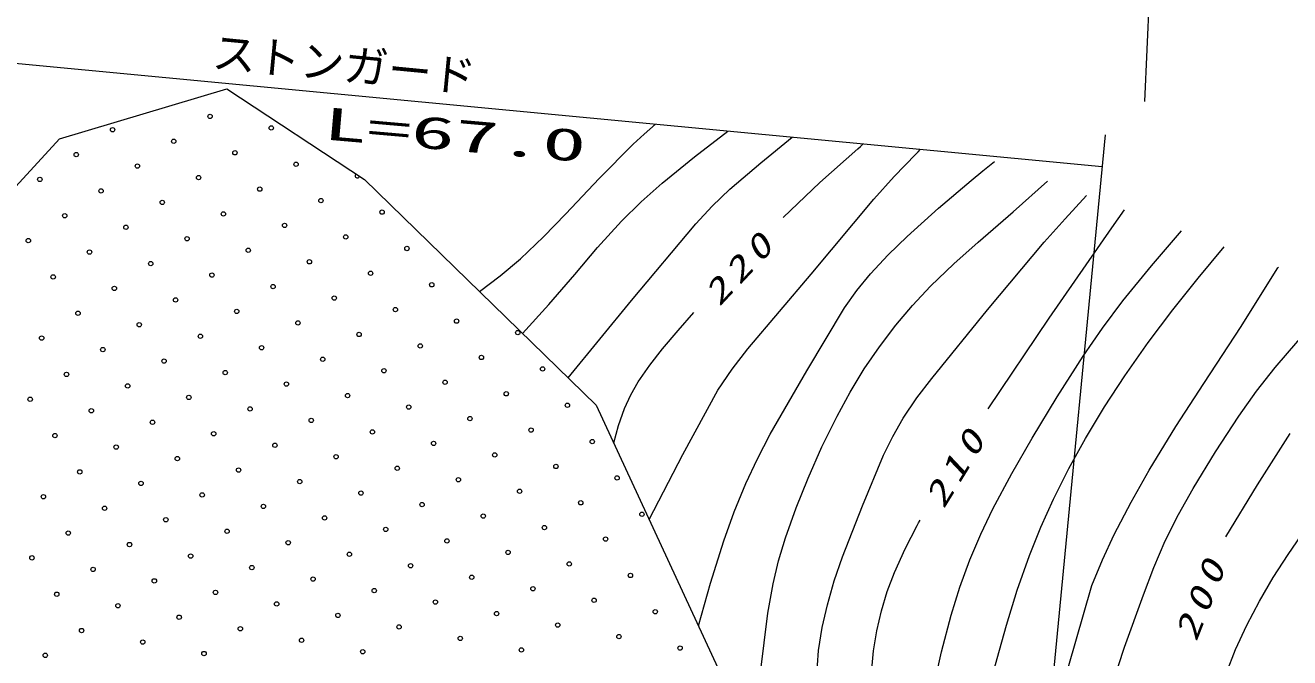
# Model space of a CAD drawing. Units: millimetres, scale not verified. Extents: x -625 to 704666, y -625 to 360237.
# Drawn here: x 375652 to 433097, y 294731 to 323477 of the extents above; entities that cross this region are included whole.
import ezdxf
from ezdxf.enums import TextEntityAlignment as Align

# ---------------------------------------------------------------- set-up
doc = ezdxf.new("R2010")
doc.units = ezdxf.units.MM
doc.header["$LTSCALE"] = 1000
doc.layers.add('S-BGD', color=7, linetype='Continuous', lineweight=13)
doc.layers.add('S-BGD-HTXT', color=6, linetype='Continuous', lineweight=13)
doc.styles.add('ＭＳ ゴシック', font='')
doc.styles.get('ＭＳ ゴシック').set_extended_font_data('MS Gothic')

msp = doc.modelspace()

# ---------------------------------------------------------------- linework, layer by layer
at = {"layer": 'S-BGD'}
for p, q in [((377200, 318321), (384801, 320592)), ((384801, 320592), (391058, 316465)), ((370901, 311425), (377200, 318321)), ((391058, 316465), (401592, 306203)), ((401592, 306203), (410117, 287796))]:
    msp.add_line(p, q, dxfattribs=at)
for points in [[(396284, 311374), (397230, 312094), (398145, 312866), (399196, 313863), (400214, 314912), (401722, 316518), (403268, 318077), (403764, 318535), (404277, 318984)], [(398236, 309472), (399443, 310786), (400613, 312150), (401648, 313381), (402734, 314577), (403635, 315455), (404586, 316297), (406061, 317499), (407568, 318671)], [(400316, 307446), (403189, 310963), (406116, 314453), (406865, 315256), (407663, 316023), (409068, 317221), (410500, 318392)], [(403999, 301006), (405528, 303967), (407109, 306897), (407764, 307850), (408476, 308778), (411363, 312157), (414197, 315568), (415126, 316611), (416107, 317620), (416213, 317726), (416327, 317839)], [(410084, 314740), (411756, 316324), (413473, 317868), (413593, 317974), (413721, 318086)], [(406232, 296183), (406780, 298124), (407386, 300048), (407856, 301356), (408384, 302650), (408913, 303778), (409500, 304887), (411158, 307773), (412870, 310631), (413435, 311415), (414053, 312172), (414861, 313047), (415714, 313883), (417147, 315171), (418623, 316417), (419156, 316854), (419691, 317288)], [(408638, 290988), (408955, 293189), (409215, 295414), (409389, 296762), (409623, 298096), (409874, 299141), (410187, 300183), (410672, 301540), (411218, 302890), (411846, 304311), (412530, 305713), (413123, 306800), (413768, 307858), (414458, 308867), (415198, 309841), (415959, 310745), (416771, 311615), (417838, 312637), (418946, 313615), (420529, 314993), (422093, 316394)], [(410588, 287093), (410885, 287743), (411125, 288412), (411282, 289057), (411382, 289729), (411503, 292399), (411685, 295058), (411859, 296105), (412092, 297141), (412407, 298233), (412781, 299318), (413682, 301635), (414640, 303931), (415063, 304789), (415542, 305625), (416163, 306539), (416841, 307428), (419371, 310542), (421946, 313617), (422899, 314680), (423866, 315734)], [(419393, 306038), (422176, 310160), (425014, 314272), (425300, 314683), (425586, 315094)], [(414216, 281675), (414701, 282931), (415130, 284214), (415440, 285369), (415694, 286550), (416264, 289939), (416893, 293309), (417276, 294996), (417717, 296668), (418113, 297936), (418566, 299184), (419059, 300351), (419608, 301494), (420471, 303107), (421394, 304703), (422528, 306590), (423712, 308441), (424592, 309711), (425521, 310946), (426825, 312550), (428182, 314127)], [(419407, 293285), (420223, 296208), (420717, 297802), (421268, 299375), (421787, 300663), (422366, 301938), (423063, 303324), (423818, 304691), (424686, 306132), (425603, 307539), (426666, 309051), (427782, 310536), (428934, 311983), (430114, 313407)], [(418376, 274435), (418960, 275897), (419495, 277396), (419851, 278564), (420151, 279756), (420428, 281186), (420647, 282639), (420977, 285099), (421368, 287558), (421667, 289046), (422025, 290521), (423034, 294278), (424101, 298018), (424585, 299183), (425125, 300324), (425896, 301806), (426719, 303257), (427930, 305234), (429198, 307188), (430892, 309782), (432533, 312402), (432559, 312445), (432585, 312487)], [(402384, 304492), (402599, 305283), (402873, 306058), (403158, 306676), (403502, 307276), (404022, 308033), (404601, 308769), (405309, 309601), (406023, 310420)], [(419398, 272494), (419936, 273366), (420426, 274276), (420836, 275195), (421192, 276139), (421645, 277572), (422044, 279032), (422445, 280725), (422789, 282439), (423407, 286225), (424087, 290012), (424412, 291413), (424797, 292808), (425593, 295205), (426448, 297585), (426918, 298826), (427444, 300044), (428048, 301248), (428706, 302427), (429720, 304083), (430790, 305715), (431588, 306839), (432433, 307926), (433932, 309667)], [(430200, 300222), (431629, 302582), (433117, 304921)], [(430178, 293923), (430220, 294047), (430640, 295103), (431151, 296211), (431721, 297303), (432344, 298376), (433023, 299424), (434469, 301524)], [(412274, 284575), (412675, 285263), (413021, 285976), (413286, 286681), (413495, 287407), (413684, 288310), (413814, 289231), (413939, 290782), (414004, 292331), (414069, 293695), (414192, 295042), (414340, 295959), (414546, 296867), (414815, 297741), (415146, 298611), (415630, 299685), (416175, 300748), (416238, 300864), (416301, 300979)]]:
    msp.add_lwpolyline(points, dxfattribs=at)
for centre in [(384047, 319333), (379616, 318727), (386827, 318809), (382396, 318204), (377965, 317599), (385175, 317681), (380744, 317076), (387955, 317158), (376313, 316471), (383524, 316553), (379093, 315948), (386304, 316030), (381873, 315425), (389083, 315507), (377442, 314819), (384652, 314902), (391863, 314984), (380221, 314296), (387432, 314379), (375790, 313691), (383001, 313773), (390212, 313855), (378570, 313168), (385781, 313250), (392991, 313332), (381350, 312645), (388560, 312727), (376919, 312040), (384129, 312122), (391340, 312204), (379698, 311517), (386909, 311599), (394120, 311681), (382478, 310994), (389689, 311076), (378047, 310388), (385258, 310471), (392468, 310553), (380827, 309865), (388037, 309948), (395248, 310030), (376396, 309260), (383606, 309342), (390817, 309424), (398028, 309507), (379175, 308737), (386386, 308819), (393597, 308901), (381955, 308214), (389166, 308296), (396376, 308378), (399156, 307855), (377524, 307609), (384735, 307691), (391945, 307773), (394725, 307250), (380304, 307086), (387514, 307168), (397504, 306727), (375873, 306480), (383083, 306563), (390294, 306645), (393073, 306122), (400284, 306204), (378652, 305957), (385863, 306040), (388642, 305517), (395853, 305599), (381432, 305434), (391422, 304993), (398633, 305076), (377001, 304829), (384211, 304911), (386991, 304388), (394202, 304470), (401412, 304553), (379781, 304306), (389771, 303865), (396981, 303947), (382560, 303783), (385340, 303260), (392550, 303342), (399761, 303424), (378129, 303178), (380909, 302655), (388119, 302737), (395330, 302819), (402541, 302901), (383688, 302132), (390899, 302214), (398110, 302296), (376478, 302049), (379257, 301526), (386468, 301609), (393679, 301691), (400889, 301773), (382037, 301003), (389248, 301086), (396458, 301168), (403669, 301250), (377606, 300398), (384817, 300480), (392027, 300562), (399238, 300645), (380386, 299875), (387596, 299957), (394807, 300039), (402018, 300122), (375955, 299270), (383165, 299352), (390376, 299434), (397587, 299516), (378734, 298747), (385945, 298829), (393156, 298911), (400366, 298993), (381514, 298224), (388725, 298306), (395935, 298388), (403146, 298470), (377083, 297618), (384294, 297701), (391504, 297783), (398715, 297865), (379863, 297095), (387073, 297178), (394284, 297260), (401495, 297342), (382642, 296572), (389853, 296655), (397064, 296737), (404274, 296819), (378211, 295967), (385422, 296049), (392633, 296131), (399843, 296214), (380991, 295444), (388202, 295526), (395412, 295608), (402623, 295691), (405403, 295168), (376560, 294839), (383771, 294921), (390981, 295003), (398192, 295085)]:
    msp.add_circle(centre, 99.5, dxfattribs=at)
msp.add_arc((390735, 316635), 99.5, 125.23695, 347.95116, dxfattribs=at)
at = {"layer": 'S-BGD-HTXT'}
for p, q in [((426772, 326131), (426506, 320012)), ((359427, 323244), (424573, 317055)), ((424711, 318490), (420033, 269913))]:
    msp.add_line(p, q, dxfattribs=at)

# ---------------------------------------------------------------- texts
at = {"layer": 'S-BGD', "char_height": 1100, "attachment_point": 7, "style": 'ＭＳ ゴシック'}
for s, insert, rotation in [('\\T1.33;\\W1.35;\\Q15;220', (407197, 310648), 46.9), ('\\T1.33;\\W1.35;\\Q15;210', (417389, 301447), 58.4), ('\\T1.33;\\W1.35;\\Q15;200', (428868, 295414), 68.4)]:
    msp.add_mtext(s, dxfattribs=dict(at, insert=insert, rotation=rotation))
at = {"layer": 'S-BGD-HTXT', "style": 'ＭＳ ゴシック'}
msp.add_text('ストンガード', height=1466, rotation=354.5, dxfattribs=at).set_placement((384060, 321112), align=Align.BOTTOM_LEFT)
at = {"layer": 'S-BGD-HTXT', "style": 'ＭＳ ゴシック', "width": 2}
msp.add_text('L=67.0', height=1466, rotation=355, dxfattribs=at).set_placement((389109, 317858), align=Align.BOTTOM_LEFT)

doc.saveas('drawing.dxf')
